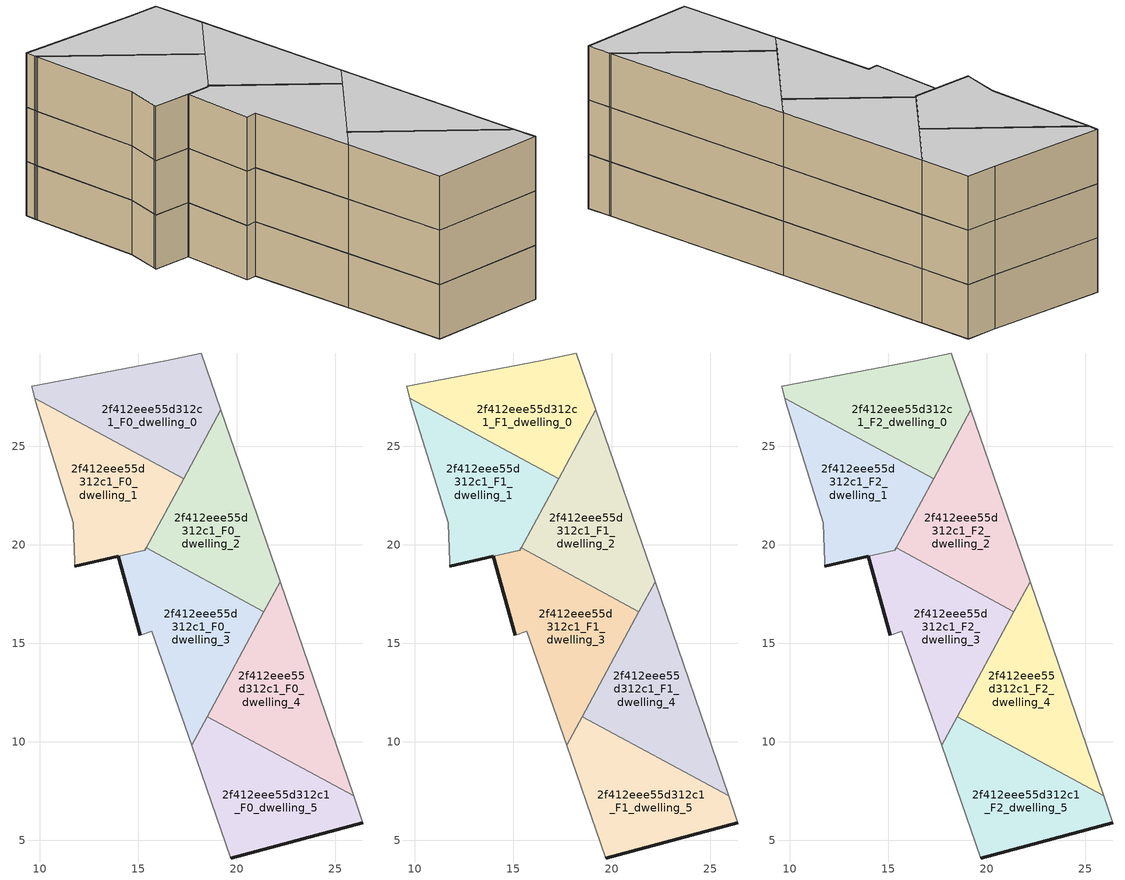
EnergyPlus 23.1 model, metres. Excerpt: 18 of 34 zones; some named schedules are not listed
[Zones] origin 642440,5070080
2f412eee55d312c1_F0_dwelling_0
 floor ground (EU_floor_Construction): 17.31,23.35 19.2,26.85 18.21,29.73 16.4,29.33 9.6,28.03 9.75,27.44 z0
 wall adiabatic (EU_wall_Construction): 9.75,27.44 9.6,28.03 16.4,29.33 18.21,29.73 19.2,26.85 z0:3
 wall to 2f412eee55d312c1_F0_dwelling_1 (EU_wall_Construction): 17.31,23.35 9.75,27.44 z0:3
 wall to 2f412eee55d312c1_F0_dwelling_2 (EU_wall_Construction): 19.2,26.85 17.31,23.35 z0:3
2f412eee55d312c1_F0_dwelling_1
 floor ground (EU_floor_Construction): 15.35,19.74 17.31,23.35 9.75,27.44 9.8,27.23 11.7,21.13 11.8,19.12 11.8,18.92 14,19.42 z0
 wall outside (EU_wall_Construction): 13.99,19.42 11.8,18.92 z0:3
 wall adiabatic (EU_wall_Construction): 11.8,18.92 11.8,19.12 11.7,21.13 9.8,27.23 9.75,27.44 z0:3
 wall to 2f412eee55d312c1_F0_dwelling_3 (EU_wall_Construction): 15.35,19.73 14,19.42 / 15.41,19.85 15.35,19.74 z0:3
 wall to 2f412eee55d312c1_F0_dwelling_2 (EU_wall_Construction): 17.31,23.35 15.41,19.85 z0:3
2f412eee55d312c1_F0_dwelling_2
 floor ground (EU_floor_Construction): 21.39,16.61 22.2,18.12 19.2,26.85 15.41,19.84 z0
 wall adiabatic (EU_wall_Construction): 19.2,26.85 22.2,18.12 z0:3
 wall to 2f412eee55d312c1_F0_dwelling_3 (EU_wall_Construction): 21.39,16.61 15.41,19.84 z0:3
 wall to 2f412eee55d312c1_F0_dwelling_4 (EU_wall_Construction): 22.2,18.12 21.39,16.61 z0:3
2f412eee55d312c1_F0_dwelling_3
 floor ground (EU_floor_Construction): 17.71,9.82 21.39,16.61 15.41,19.84 15.35,19.73 14,19.42 15.1,15.42 15.7,15.62 z0
 wall outside (EU_wall_Construction): 15.1,15.42 14,19.42 z0:3
 wall adiabatic (EU_wall_Construction): 17.71,9.82 15.7,15.62 15.1,15.42 z0:3
 wall to 2f412eee55d312c1_F0_dwelling_5 (EU_wall_Construction): 18.5,11.28 17.72,9.82 z0:3
 wall to 2f412eee55d312c1_F0_dwelling_4 (EU_wall_Construction): 21.39,16.61 18.5,11.28 z0:3
2f412eee55d312c1_F0_dwelling_4
 floor ground (EU_floor_Construction): 25.94,7.26 22.2,18.12 18.5,11.28 z0
 wall to 2f412eee55d312c1_F0_dwelling_5 (EU_wall_Construction): 25.94,7.26 18.5,11.28 z0:3
 wall adiabatic (EU_wall_Construction): 22.2,18.12 25.94,7.26 z0:3
2f412eee55d312c1_F0_dwelling_5
 floor ground (EU_floor_Construction): 26.41,5.91 25.94,7.26 18.5,11.28 17.71,9.82 19.7,4.11 z0
 wall outside (EU_wall_Construction): 26.41,5.91 19.7,4.11 z0:3
 wall adiabatic (EU_wall_Construction): 25.94,7.26 26.41,5.91 / 19.7,4.11 17.71,9.82 z0:3
2f412eee55d312c1_F1_dwelling_0
 floor to 2f412eee55d312c1_F0_dwelling_0 (EU_floor_Construction): 17.31,23.35 19.2,26.85 18.21,29.73 16.4,29.33 9.6,28.03 9.75,27.44 z3
 wall adiabatic (EU_wall_Construction): 9.75,27.44 9.6,28.03 16.4,29.33 18.21,29.73 19.2,26.85 z3:6
 wall to 2f412eee55d312c1_F1_dwelling_1 (EU_wall_Construction): 17.31,23.35 9.75,27.44 z3:6
 wall to 2f412eee55d312c1_F1_dwelling_2 (EU_wall_Construction): 19.2,26.85 17.31,23.35 z3:6
2f412eee55d312c1_F1_dwelling_1
 floor to 2f412eee55d312c1_F0_dwelling_1 (EU_floor_Construction): 15.35,19.73 17.31,23.35 9.75,27.44 9.8,27.23 11.7,21.13 11.8,19.12 11.8,18.92 z3
 wall outside (EU_wall_Construction): 13.99,19.42 11.8,18.92 z3:6
 wall adiabatic (EU_wall_Construction): 11.8,18.92 11.8,19.12 11.7,21.13 9.8,27.23 9.75,27.44 z3:6
 wall to 2f412eee55d312c1_F1_dwelling_3 (EU_wall_Construction): 15.35,19.73 14,19.42 / 15.41,19.85 15.35,19.74 z3:6
 wall to 2f412eee55d312c1_F1_dwelling_2 (EU_wall_Construction): 17.31,23.35 15.41,19.85 z3:6
2f412eee55d312c1_F1_dwelling_2
 floor to 2f412eee55d312c1_F0_dwelling_2 (EU_floor_Construction): 21.39,16.61 22.2,18.12 19.2,26.85 15.41,19.84 z3
 wall adiabatic (EU_wall_Construction): 19.2,26.85 22.2,18.12 z3:6
 wall to 2f412eee55d312c1_F1_dwelling_3 (EU_wall_Construction): 21.39,16.61 15.41,19.84 z3:6
 wall to 2f412eee55d312c1_F1_dwelling_4 (EU_wall_Construction): 22.2,18.12 21.39,16.61 z3:6
2f412eee55d312c1_F1_dwelling_3
 floor to 2f412eee55d312c1_F0_dwelling_3 (EU_floor_Construction): 17.71,9.82 21.39,16.61 15.41,19.84 15.35,19.73 14,19.42 15.1,15.42 15.7,15.62 z3
 wall outside (EU_wall_Construction): 15.1,15.42 14,19.42 z3:6
 wall adiabatic (EU_wall_Construction): 17.71,9.82 15.7,15.62 15.1,15.42 z3:6
 wall to 2f412eee55d312c1_F1_dwelling_5 (EU_wall_Construction): 18.5,11.28 17.72,9.82 z3:6
 wall to 2f412eee55d312c1_F1_dwelling_4 (EU_wall_Construction): 21.39,16.61 18.5,11.28 z3:6
2f412eee55d312c1_F1_dwelling_4
 floor to 2f412eee55d312c1_F0_dwelling_4 (EU_floor_Construction): 25.94,7.26 22.2,18.12 18.5,11.28 z3
 wall to 2f412eee55d312c1_F1_dwelling_5 (EU_wall_Construction): 25.94,7.26 18.5,11.28 z3:6
 wall adiabatic (EU_wall_Construction): 22.2,18.12 25.94,7.26 z3:6
2f412eee55d312c1_F1_dwelling_5
 floor to 2f412eee55d312c1_F0_dwelling_5 (EU_floor_Construction): 26.41,5.91 25.94,7.26 18.5,11.28 17.71,9.82 19.7,4.11 z3
 wall outside (EU_wall_Construction): 26.41,5.91 19.7,4.11 z3:6
 wall adiabatic (EU_wall_Construction): 25.94,7.26 26.41,5.91 / 19.7,4.11 17.71,9.82 z3:6
2f412eee55d312c1_F2_dwelling_0
 floor to 2f412eee55d312c1_F1_dwelling_0 (EU_floor_Construction): 17.31,23.35 19.2,26.85 18.21,29.73 16.4,29.33 9.6,28.03 9.75,27.44 z6
 wall adiabatic (EU_wall_Construction): 9.75,27.44 9.6,28.03 16.4,29.33 18.21,29.73 19.2,26.85 z6:9
 wall to 2f412eee55d312c1_F2_dwelling_1 (EU_wall_Construction): 17.31,23.35 9.75,27.44 z6:9
 wall to 2f412eee55d312c1_F2_dwelling_2 (EU_wall_Construction): 19.2,26.85 17.31,23.35 z6:9
 ceiling to 2f412eee55d312c1_F3_dwelling_0 (EU_floor_Construction): 18.21,29.73 19.2,26.85 17.31,23.35 9.75,27.44 9.6,28.03 16.4,29.33 z9
2f412eee55d312c1_F2_dwelling_1
 floor to 2f412eee55d312c1_F1_dwelling_1 (EU_floor_Construction): 15.35,19.73 17.31,23.35 9.75,27.44 9.8,27.23 11.7,21.13 11.8,19.12 11.8,18.92 z6
 wall outside (EU_wall_Construction): 13.99,19.42 11.8,18.92 z6:9
 wall adiabatic (EU_wall_Construction): 11.8,18.92 11.8,19.12 11.7,21.13 9.8,27.23 9.75,27.44 z6:9
 wall to 2f412eee55d312c1_F2_dwelling_3 (EU_wall_Construction): 15.35,19.73 14,19.42 / 15.41,19.85 15.35,19.74 z6:9
 wall to 2f412eee55d312c1_F2_dwelling_2 (EU_wall_Construction): 17.31,23.35 15.41,19.85 z6:9
 ceiling to 2f412eee55d312c1_F3_dwelling_1 (EU_floor_Construction): 17.31,23.35 15.35,19.73 11.8,18.92 11.8,19.12 11.7,21.13 9.8,27.23 9.75,27.44 z9
2f412eee55d312c1_F2_dwelling_2
 floor to 2f412eee55d312c1_F1_dwelling_2 (EU_floor_Construction): 21.39,16.61 22.2,18.12 19.2,26.85 15.41,19.84 z6
 wall adiabatic (EU_wall_Construction): 19.2,26.85 22.2,18.12 z6:9
 wall to 2f412eee55d312c1_F2_dwelling_3 (EU_wall_Construction): 21.39,16.61 15.41,19.84 z6:9
 wall to 2f412eee55d312c1_F2_dwelling_4 (EU_wall_Construction): 22.2,18.12 21.39,16.61 z6:9
 ceiling to 2f412eee55d312c1_F3_dwelling_2 (EU_floor_Construction): 19.2,26.85 22.2,18.12 21.39,16.61 15.41,19.84 z9
2f412eee55d312c1_F2_dwelling_3
 floor to 2f412eee55d312c1_F1_dwelling_3 (EU_floor_Construction): 17.71,9.82 21.39,16.61 15.41,19.84 15.35,19.73 14,19.42 15.1,15.42 15.7,15.62 z6
 wall outside (EU_wall_Construction): 15.1,15.42 14,19.42 z6:9
 wall adiabatic (EU_wall_Construction): 17.71,9.82 15.7,15.62 15.1,15.42 z6:9
 wall to 2f412eee55d312c1_F2_dwelling_5 (EU_wall_Construction): 18.5,11.28 17.72,9.82 z6:9
 wall to 2f412eee55d312c1_F2_dwelling_4 (EU_wall_Construction): 21.39,16.61 18.5,11.28 z6:9
 ceiling to 2f412eee55d312c1_F3_dwelling_3 (EU_floor_Construction): 21.39,16.61 17.71,9.82 15.7,15.62 15.1,15.42 14,19.42 15.35,19.73 15.41,19.84 z9
2f412eee55d312c1_F2_dwelling_4
 floor to 2f412eee55d312c1_F1_dwelling_4 (EU_floor_Construction): 25.94,7.26 22.2,18.12 18.5,11.28 z6
 wall to 2f412eee55d312c1_F2_dwelling_5 (EU_wall_Construction): 25.94,7.26 18.5,11.28 z6:9
 wall adiabatic (EU_wall_Construction): 22.2,18.12 25.94,7.26 z6:9
 ceiling to 2f412eee55d312c1_F3_dwelling_4 (EU_floor_Construction): 22.2,18.12 25.94,7.26 18.5,11.28 z9
2f412eee55d312c1_F2_dwelling_5
 floor to 2f412eee55d312c1_F1_dwelling_5 (EU_floor_Construction): 26.41,5.91 25.94,7.26 18.5,11.28 17.71,9.82 19.7,4.11 z6
 wall outside (EU_wall_Construction): 26.41,5.91 19.7,4.11 z6:9
 wall adiabatic (EU_wall_Construction): 25.94,7.26 26.41,5.91 / 19.7,4.11 17.71,9.82 z6:9
 ceiling to 2f412eee55d312c1_F3_dwelling_5 (EU_floor_Construction): 25.94,7.26 26.41,5.91 19.7,4.11 17.71,9.82 18.5,11.28 z9
[Building]
EU S2 Campaign: North Axis=0; Terrain=City; Solar Distribution=FullExterior
[Site:Location]
Lyon-Bron: Latitude=45.75; Longitude=5; Time Zone=1; Elevation=198
[SizingPeriod:WeatherFileDays]
AnnualSizingPeriod: Begin Month=1; Begin Day of Month=1; End Month=12; End Day of Month=31; Day of Week for Start Day=Monday; Use Weather File Daylight Saving Period=No; Use Weather File Rain and Snow Indicators=No
[MATERIAL]
EU_InternalMass_Material: Roughness=MediumRough; Thickness=0.1; Conductivity=1; Density=1800; Specific Heat=900; Thermal Absorptance=0.9; Solar Absorptance=0.7; Visible Absorptance=0.7
[MATERIAL:NOMASS] Roughness=MediumRough; Thermal Absorptance=0.9; Solar Absorptance=0.7; Visible Absorptance=0.7
Name | Thermal Resistance
EU_wall_NoMass | 1.1366
EU_floor_NoMass | 1.85445
[CONSTRUCTION]
EU_wall_Construction: EU_wall_NoMass
EU_floor_Construction: EU_floor_NoMass
EU_InternalMass_Construction: EU_InternalMass_Material
[ZONE] Type=1; Multiplier=1; Ceiling Height=autocalculate; Floor Area=autocalculate; Part of Total Floor Area=Yes
Name | Volume
2f412eee55d312c1_F0_dwelling_0; 2f412eee55d312c1_F1_dwelling_0; 2f412eee55d312c1_F2_dwelling_0 | 98.647
2f412eee55d312c1_F0_dwelling_1 | 95.5137
2f412eee55d312c1_F1_dwelling_1; 2f412eee55d312c1_F2_dwelling_1 | 95.5291
2f412eee55d312c1_F0_dwelling_2; 2f412eee55d312c1_F1_dwelling_2; 2f412eee55d312c1_F2_dwelling_2 | 98.6338
2f412eee55d312c1_F0_dwelling_3; 2f412eee55d312c1_F1_dwelling_3; 2f412eee55d312c1_F2_dwelling_3 | 101.774
2f412eee55d312c1_F0_dwelling_4; 2f412eee55d312c1_F1_dwelling_4; 2f412eee55d312c1_F2_dwelling_4 | 98.6455
2f412eee55d312c1_F0_dwelling_5; 2f412eee55d312c1_F1_dwelling_5; 2f412eee55d312c1_F2_dwelling_5 | 98.6572
[INTERNALMASS] Construction=EU_InternalMass_Construction
Name | Zone or ZoneList | Surface Area
2f412eee55d312c1_F0_dwelling_0_EU_InternalMass | 2f412eee55d312c1_F0_dwelling_0 | 32.883
2f412eee55d312c1_F0_dwelling_1_EU_InternalMass | 2f412eee55d312c1_F0_dwelling_1 | 31.84
2f412eee55d312c1_F0_dwelling_2_EU_InternalMass | 2f412eee55d312c1_F0_dwelling_2 | 32.8802
2f412eee55d312c1_F0_dwelling_3_EU_InternalMass | 2f412eee55d312c1_F0_dwelling_3 | 33.9259
2f412eee55d312c1_F0_dwelling_4_EU_InternalMass | 2f412eee55d312c1_F0_dwelling_4 | 32.8814
2f412eee55d312c1_F0_dwelling_5_EU_InternalMass | 2f412eee55d312c1_F0_dwelling_5 | 32.886
2f412eee55d312c1_F1_dwelling_0_EU_InternalMass | 2f412eee55d312c1_F1_dwelling_0 | 32.883
2f412eee55d312c1_F1_dwelling_1_EU_InternalMass | 2f412eee55d312c1_F1_dwelling_1 | 31.84
2f412eee55d312c1_F1_dwelling_2_EU_InternalMass | 2f412eee55d312c1_F1_dwelling_2 | 32.8802
2f412eee55d312c1_F1_dwelling_3_EU_InternalMass | 2f412eee55d312c1_F1_dwelling_3 | 33.9259
2f412eee55d312c1_F1_dwelling_4_EU_InternalMass | 2f412eee55d312c1_F1_dwelling_4 | 32.8814
2f412eee55d312c1_F1_dwelling_5_EU_InternalMass | 2f412eee55d312c1_F1_dwelling_5 | 32.886
2f412eee55d312c1_F2_dwelling_0_EU_InternalMass | 2f412eee55d312c1_F2_dwelling_0 | 32.883
2f412eee55d312c1_F2_dwelling_1_EU_InternalMass | 2f412eee55d312c1_F2_dwelling_1 | 31.84
2f412eee55d312c1_F2_dwelling_2_EU_InternalMass | 2f412eee55d312c1_F2_dwelling_2 | 32.8802
2f412eee55d312c1_F2_dwelling_3_EU_InternalMass | 2f412eee55d312c1_F2_dwelling_3 | 33.9259
2f412eee55d312c1_F2_dwelling_4_EU_InternalMass | 2f412eee55d312c1_F2_dwelling_4 | 32.8814
2f412eee55d312c1_F2_dwelling_5_EU_InternalMass | 2f412eee55d312c1_F2_dwelling_5 | 32.886
[OTHEREQUIPMENT] Fuel Type=Electricity; Design Level Calculation Method=Watts/Area; Power per Zone Floor Area=1; Fraction Latent=0; Fraction Radiant=0; Fraction Lost=0; Carbon Dioxide Generation Rate=0; EndUse Subcategory=EU_Step8_InternalGains
Name | Zone or ZoneList or Space or SpaceList | Schedule
EU_Step8_InternalGain_2f412eee55d312c1_F0_dwelling_0_f000 | 2f412eee55d312c1_F0_dwelling_0 | EU_Step8_GainSchedule_2f412eee55d312c1_F0_dwelling_0_f000
EU_Step8_InternalGain_2f412eee55d312c1_F0_dwelling_1_f000 | 2f412eee55d312c1_F0_dwelling_1 | EU_Step8_GainSchedule_2f412eee55d312c1_F0_dwelling_1_f000
EU_Step8_InternalGain_2f412eee55d312c1_F0_dwelling_2_f000 | 2f412eee55d312c1_F0_dwelling_2 | EU_Step8_GainSchedule_2f412eee55d312c1_F0_dwelling_2_f000
EU_Step8_InternalGain_2f412eee55d312c1_F0_dwelling_3_f000 | 2f412eee55d312c1_F0_dwelling_3 | EU_Step8_GainSchedule_2f412eee55d312c1_F0_dwelling_3_f000
EU_Step8_InternalGain_2f412eee55d312c1_F0_dwelling_4_f000 | 2f412eee55d312c1_F0_dwelling_4 | EU_Step8_GainSchedule_2f412eee55d312c1_F0_dwelling_4_f000
EU_Step8_InternalGain_2f412eee55d312c1_F0_dwelling_5_f000 | 2f412eee55d312c1_F0_dwelling_5 | EU_Step8_GainSchedule_2f412eee55d312c1_F0_dwelling_5_f000
EU_Step8_InternalGain_2f412eee55d312c1_F1_dwelling_0_f000 | 2f412eee55d312c1_F1_dwelling_0 | EU_Step8_GainSchedule_2f412eee55d312c1_F1_dwelling_0_f000
EU_Step8_InternalGain_2f412eee55d312c1_F1_dwelling_1_f000 | 2f412eee55d312c1_F1_dwelling_1 | EU_Step8_GainSchedule_2f412eee55d312c1_F1_dwelling_1_f000
EU_Step8_InternalGain_2f412eee55d312c1_F1_dwelling_2_f000 | 2f412eee55d312c1_F1_dwelling_2 | EU_Step8_GainSchedule_2f412eee55d312c1_F1_dwelling_2_f000
EU_Step8_InternalGain_2f412eee55d312c1_F1_dwelling_3_f000 | 2f412eee55d312c1_F1_dwelling_3 | EU_Step8_GainSchedule_2f412eee55d312c1_F1_dwelling_3_f000
EU_Step8_InternalGain_2f412eee55d312c1_F1_dwelling_4_f000 | 2f412eee55d312c1_F1_dwelling_4 | EU_Step8_GainSchedule_2f412eee55d312c1_F1_dwelling_4_f000
EU_Step8_InternalGain_2f412eee55d312c1_F1_dwelling_5_f000 | 2f412eee55d312c1_F1_dwelling_5 | EU_Step8_GainSchedule_2f412eee55d312c1_F1_dwelling_5_f000
EU_Step8_InternalGain_2f412eee55d312c1_F2_dwelling_0_f000 | 2f412eee55d312c1_F2_dwelling_0 | EU_Step8_GainSchedule_2f412eee55d312c1_F2_dwelling_0_f000
EU_Step8_InternalGain_2f412eee55d312c1_F2_dwelling_1_f000 | 2f412eee55d312c1_F2_dwelling_1 | EU_Step8_GainSchedule_2f412eee55d312c1_F2_dwelling_1_f000
EU_Step8_InternalGain_2f412eee55d312c1_F2_dwelling_2_f000 | 2f412eee55d312c1_F2_dwelling_2 | EU_Step8_GainSchedule_2f412eee55d312c1_F2_dwelling_2_f000
EU_Step8_InternalGain_2f412eee55d312c1_F2_dwelling_3_f000 | 2f412eee55d312c1_F2_dwelling_3 | EU_Step8_GainSchedule_2f412eee55d312c1_F2_dwelling_3_f000
EU_Step8_InternalGain_2f412eee55d312c1_F2_dwelling_4_f000 | 2f412eee55d312c1_F2_dwelling_4 | EU_Step8_GainSchedule_2f412eee55d312c1_F2_dwelling_4_f000
EU_Step8_InternalGain_2f412eee55d312c1_F2_dwelling_5_f000 | 2f412eee55d312c1_F2_dwelling_5 | EU_Step8_GainSchedule_2f412eee55d312c1_F2_dwelling_5_f000
[ZONEVENTILATION:DESIGNFLOWRATE] Schedule=EU_AlwaysOn; Design Flow Rate Calculation Method=AirChanges/Hour; Air Changes per Hour=0.473019; Ventilation Type=Natural; Fan Pressure Rise=0; Fan Total Efficiency=1; Constant Term Coefficient=1; Temperature Term Coefficient=0; Velocity Term Coefficient=0; Velocity Squared Term Coefficient=0; Minimum Indoor Temperature=-100; Maximum Indoor Temperature=100; Delta Temperature=-100; Minimum Outdoor Temperature=-100; Maximum Outdoor Temperature=100; Maximum Wind Speed=40
Name | Zone or ZoneList or Space or SpaceList
EU_ConstantAir_2f412eee55d312c1_F0_dwelling_0 | 2f412eee55d312c1_F0_dwelling_0
EU_ConstantAir_2f412eee55d312c1_F0_dwelling_1 | 2f412eee55d312c1_F0_dwelling_1
EU_ConstantAir_2f412eee55d312c1_F0_dwelling_2 | 2f412eee55d312c1_F0_dwelling_2
EU_ConstantAir_2f412eee55d312c1_F0_dwelling_3 | 2f412eee55d312c1_F0_dwelling_3
EU_ConstantAir_2f412eee55d312c1_F0_dwelling_4 | 2f412eee55d312c1_F0_dwelling_4
EU_ConstantAir_2f412eee55d312c1_F0_dwelling_5 | 2f412eee55d312c1_F0_dwelling_5
EU_ConstantAir_2f412eee55d312c1_F1_dwelling_0 | 2f412eee55d312c1_F1_dwelling_0
EU_ConstantAir_2f412eee55d312c1_F1_dwelling_1 | 2f412eee55d312c1_F1_dwelling_1
EU_ConstantAir_2f412eee55d312c1_F1_dwelling_2 | 2f412eee55d312c1_F1_dwelling_2
EU_ConstantAir_2f412eee55d312c1_F1_dwelling_3 | 2f412eee55d312c1_F1_dwelling_3
EU_ConstantAir_2f412eee55d312c1_F1_dwelling_4 | 2f412eee55d312c1_F1_dwelling_4
EU_ConstantAir_2f412eee55d312c1_F1_dwelling_5 | 2f412eee55d312c1_F1_dwelling_5
EU_ConstantAir_2f412eee55d312c1_F2_dwelling_0 | 2f412eee55d312c1_F2_dwelling_0
EU_ConstantAir_2f412eee55d312c1_F2_dwelling_1 | 2f412eee55d312c1_F2_dwelling_1
EU_ConstantAir_2f412eee55d312c1_F2_dwelling_2 | 2f412eee55d312c1_F2_dwelling_2
EU_ConstantAir_2f412eee55d312c1_F2_dwelling_3 | 2f412eee55d312c1_F2_dwelling_3
EU_ConstantAir_2f412eee55d312c1_F2_dwelling_4 | 2f412eee55d312c1_F2_dwelling_4
EU_ConstantAir_2f412eee55d312c1_F2_dwelling_5 | 2f412eee55d312c1_F2_dwelling_5
[HVACTEMPLATE:THERMOSTAT] Constant Heating Setpoint=20; Constant Cooling Setpoint=50
EU_HeatOnly_2f412eee55d312c1_F0_dwelling_0; EU_HeatOnly_2f412eee55d312c1_F0_dwelling_1; EU_HeatOnly_2f412eee55d312c1_F0_dwelling_2; EU_HeatOnly_2f412eee55d312c1_F0_dwelling_3; EU_HeatOnly_2f412eee55d312c1_F0_dwelling_4; EU_HeatOnly_2f412eee55d312c1_F0_dwelling_5; EU_HeatOnly_2f412eee55d312c1_F1_dwelling_0; EU_HeatOnly_2f412eee55d312c1_F1_dwelling_1; EU_HeatOnly_2f412eee55d312c1_F1_dwelling_2; EU_HeatOnly_2f412eee55d312c1_F1_dwelling_3; EU_HeatOnly_2f412eee55d312c1_F1_dwelling_4; EU_HeatOnly_2f412eee55d312c1_F1_dwelling_5; EU_HeatOnly_2f412eee55d312c1_F2_dwelling_0; EU_HeatOnly_2f412eee55d312c1_F2_dwelling_1; EU_HeatOnly_2f412eee55d312c1_F2_dwelling_2; EU_HeatOnly_2f412eee55d312c1_F2_dwelling_3; EU_HeatOnly_2f412eee55d312c1_F2_dwelling_4; EU_HeatOnly_2f412eee55d312c1_F2_dwelling_5; EU_HeatOnly_2f412eee55d312c1_F3_dwelling_0; EU_HeatOnly_2f412eee55d312c1_F3_dwelling_1; EU_HeatOnly_2f412eee55d312c1_F3_dwelling_2; EU_HeatOnly_2f412eee55d312c1_F3_dwelling_3; EU_HeatOnly_2f412eee55d312c1_F3_dwelling_4; EU_HeatOnly_2f412eee55d312c1_F3_dwelling_5; EU_HeatOnly_2f412eee55d312c1_F4_dwelling_0; EU_HeatOnly_2f412eee55d312c1_F4_dwelling_1; EU_HeatOnly_2f412eee55d312c1_F4_dwelling_2; EU_HeatOnly_2f412eee55d312c1_F4_dwelling_3; EU_HeatOnly_2f412eee55d312c1_F4_dwelling_4; EU_HeatOnly_2f412eee55d312c1_F5_dwelling_0
